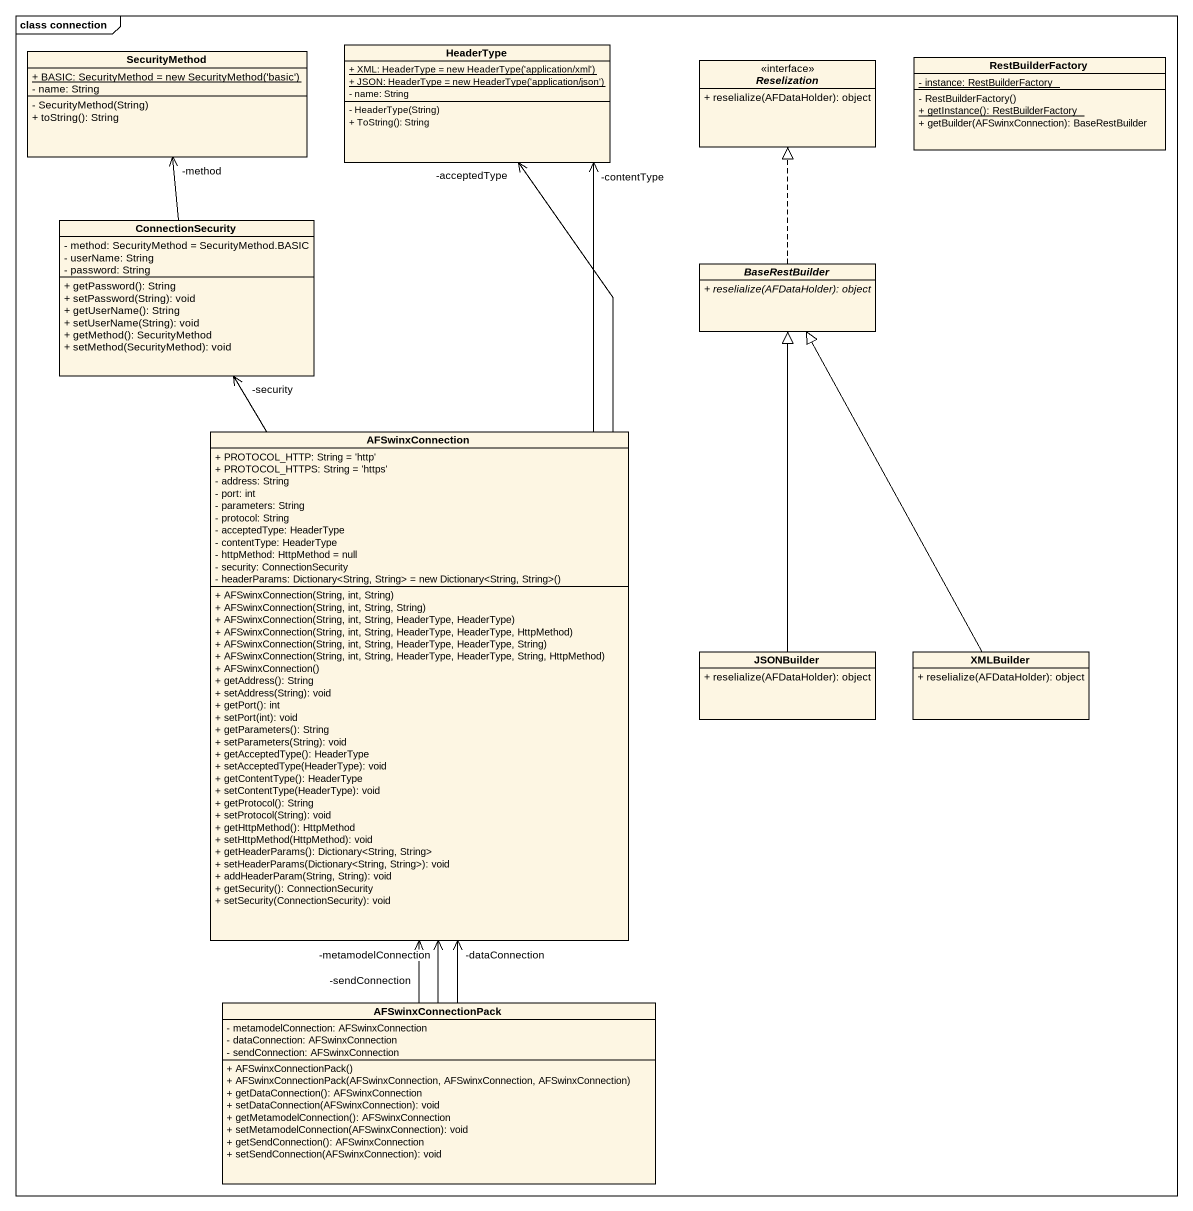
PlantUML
@startuml
mainframe class connection
hide circle
hide empty members
skinparam classAttributeIconSize 0
class SecurityMethod {
  {static} {field} + BASIC: SecurityMethod = new SecurityMethod('basic')
  - name: String
  - SecurityMethod(String)
  + toString(): String
}
class HeaderType {
  {static} {field} + XML: HeaderType = new HeaderType('application/xml')
  {static} {field} + JSON: HeaderType = new HeaderType('application/json')
  - name: String
  - HeaderType(String)
  + ToString(): String
}
interface Reselization {
  + reselialize(AFDataHolder): object
}
class RestBuilderFactory {
  {static} - instance: RestBuilderFactory
  - RestBuilderFactory()
  {static} + getInstance(): RestBuilderFactory
  + getBuilder(AFSwinxConnection): BaseRestBuilder
}
class ConnectionSecurity {
  - method: SecurityMethod = SecurityMethod.BASIC
  - userName: String
  - password: String
  + getPassword(): String
  + setPassword(String): void
  + getUserName(): String
  + setUserName(String): void
  + getMethod(): SecurityMethod
  + setMethod(SecurityMethod): void
}
abstract class BaseRestBuilder {
  {abstract} + reselialize(AFDataHolder): object
}
class AFSwinxConnection {
  + PROTOCOL_HTTP: String = 'http'
  + PROTOCOL_HTTPS: String = 'https'
  - address: String
  - port: int
  - parameters: String
  - protocol: String
  - acceptedType: HeaderType
  - contentType: HeaderType
  - httpMethod: HttpMethod = null
  - security: ConnectionSecurity
  {field} - headerParams: Dictionary<String, String> = new Dictionary<String, String>()
  + AFSwinxConnection(String, int, String)
  + AFSwinxConnection(String, int, String, String)
  + AFSwinxConnection(String, int, String, HeaderType, HeaderType)
  + AFSwinxConnection(String, int, String, HeaderType, HeaderType, HttpMethod)
  + AFSwinxConnection(String, int, String, HeaderType, HeaderType, String)
  + AFSwinxConnection(String, int, String, HeaderType, HeaderType, String, HttpMethod)
  + AFSwinxConnection()
  + getAddress(): String
  + setAddress(String): void
  + getPort(): int
  + setPort(int): void
  + getParameters(): String
  + setParameters(String): void
  + getAcceptedType(): HeaderType
  + setAcceptedType(HeaderType): void
  + getContentType(): HeaderType
  + setContentType(HeaderType): void
  + getProtocol(): String
  + setProtocol(String): void
  + getHttpMethod(): HttpMethod
  + setHttpMethod(HttpMethod): void
  + getHeaderParams(): Dictionary<String, String>
  + setHeaderParams(Dictionary<String, String>): void
  + addHeaderParam(String, String): void
  + getSecurity(): ConnectionSecurity
  + setSecurity(ConnectionSecurity): void
}
class JSONBuilder {
  + reselialize(AFDataHolder): object
}
class XMLBuilder {
  + reselialize(AFDataHolder): object
}
class AFSwinxConnectionPack {
  - metamodelConnection: AFSwinxConnection
  - dataConnection: AFSwinxConnection
  - sendConnection: AFSwinxConnection
  + AFSwinxConnectionPack()
  + AFSwinxConnectionPack(AFSwinxConnection, AFSwinxConnection, AFSwinxConnection)
  + getDataConnection(): AFSwinxConnection
  + setDataConnection(AFSwinxConnection): void
  + getMetamodelConnection(): AFSwinxConnection
  + setMetamodelConnection(AFSwinxConnection): void
  + getSendConnection(): AFSwinxConnection
  + setSendConnection(AFSwinxConnection): void
}
ConnectionSecurity -up-> "-method" SecurityMethod
BaseRestBuilder .up.|> Reselization
AFSwinxConnection -up-> "-acceptedType" HeaderType
AFSwinxConnection -up-> "-contentType" HeaderType
AFSwinxConnection -up-> "-security" ConnectionSecurity
JSONBuilder -up-|> BaseRestBuilder
XMLBuilder -up-|> BaseRestBuilder
AFSwinxConnectionPack -up-> "-dataConnection" AFSwinxConnection
AFSwinxConnectionPack -up-> "-metamodelConnection" AFSwinxConnection
AFSwinxConnectionPack -up-> "-sendConnection" AFSwinxConnection
@enduml
